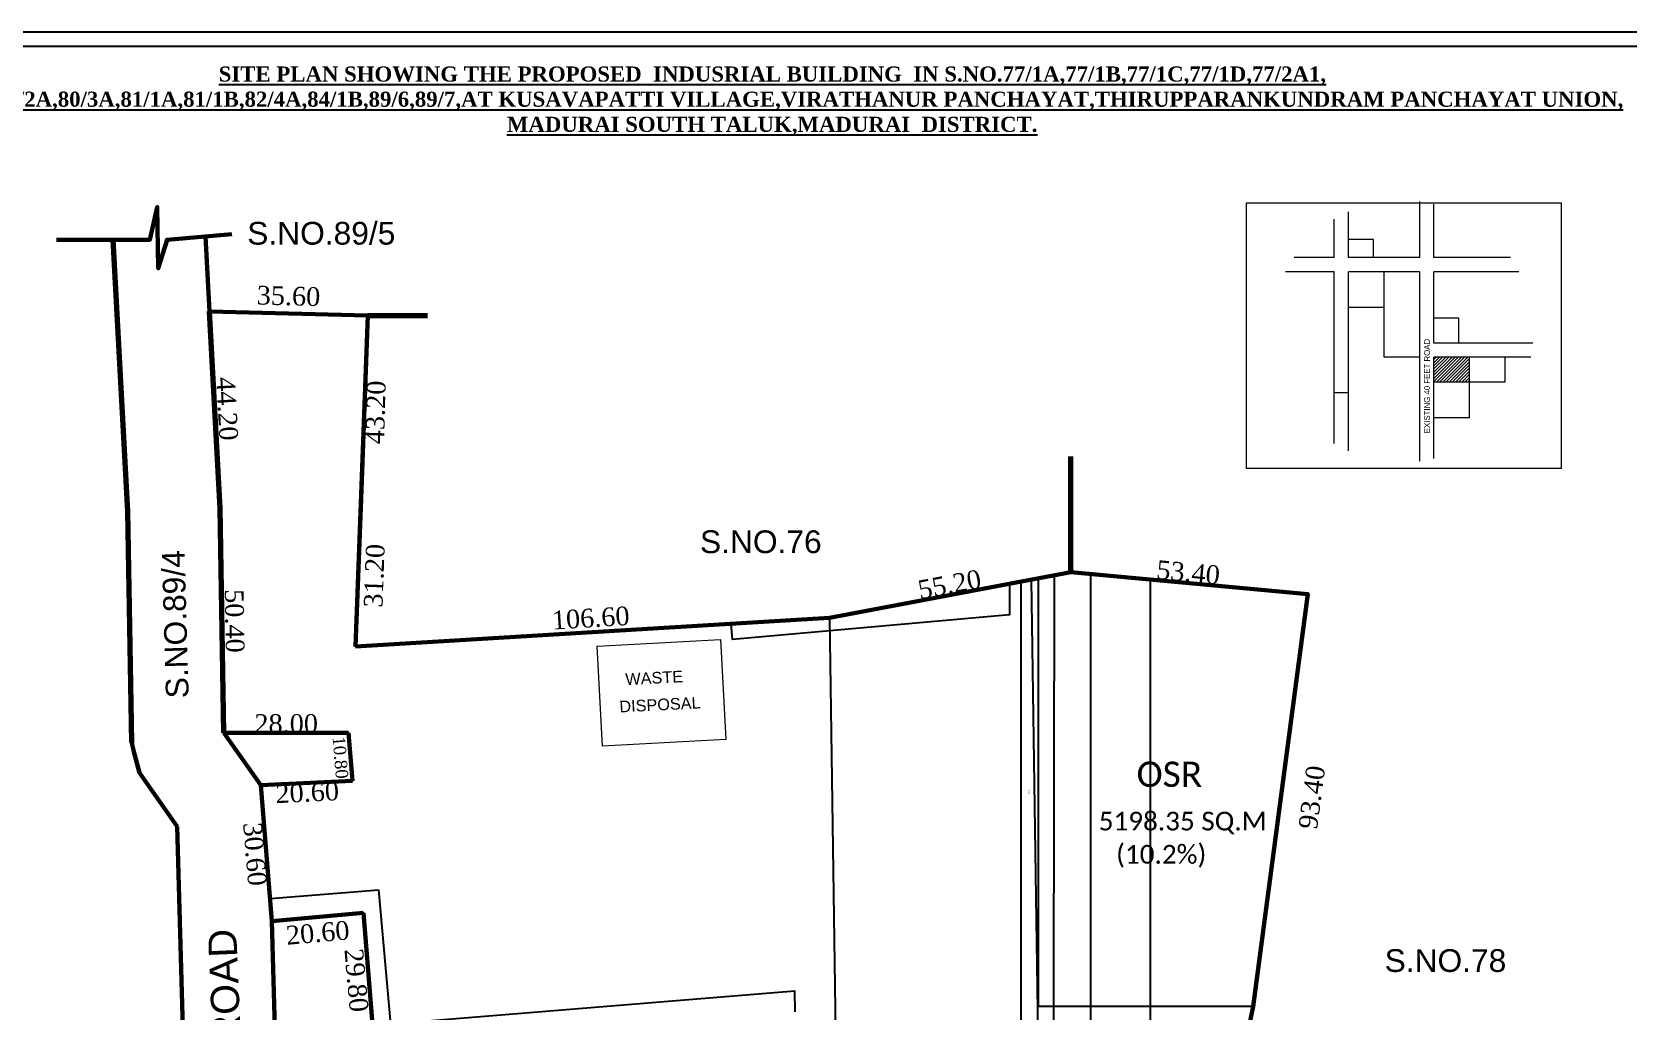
# Model space of a CAD drawing. Header units: metres. Extents: x 1422408 to 2565053, y 3723 to 80428.
# Drawn here: x 2267089 to 2267447.4, y 4046.5 to 4266.3 of the extents above; entities that cross this region are included whole.
import ezdxf

# ---------------------------------------------------------------- set-up
doc = ezdxf.new("R2010")
doc.units = ezdxf.units.M
doc.header["$LTSCALE"] = 3.5
doc.header["$MEASUREMENT"] = 0
doc.layers.get('0').update_dxf_attribs({"linetype": 'CONTINUOUS'})
doc.layers.get('DEFPOINTS').update_dxf_attribs({"linetype": 'CONTINUOUS'})
for name, color, linetype in [('BLK_3_LVL_0_REAR_SETBACK', 11, 'CONTINUOUS'), ('BLK_5_LVL_0_REAR_SETBACK', 11, 'CONTINUOUS'), ('BLK_7_LVL_0_REAR_SETBACK', 11, 'CONTINUOUS'), ('PLOT_BOUNDARY', 70, 'CONTINUOUS'), ('RWH', 130, 'CONTINUOUS'), ('SUPER_IMPOSED', 5, 'CONTINUOUS')]:
    doc.layers.add(name, color=color, linetype=linetype)
for name, color, linetype, lineweight in [('FMB_OR_PLR', 70, 'CONTINUOUS', 0), ('LOCATION_PLAN', 7, 'CONTINUOUS', 0), ('OSR_PLAN', 7, 'CONTINUOUS', 0), ('WASTE_DISPOSAL', 7, 'CONTINUOUS', 0)]:
    doc.layers.add(name, color=color, linetype=linetype, lineweight=lineweight)
doc.styles.add('ANAND', font='times.ttf')
doc.styles.add('NAME', font='times.ttf')
doc.styles.add('ROOM TEXT 10.5', font='swisse.ttf')
doc.styles.add('sar dim', font='GOTHIC.TTF', dxfattribs={"height": 0.75})
doc.styles.add('style1', font='arial.ttf', dxfattribs={"height": 0.28})
doc.styles.add('thin2', font='arial.ttf', dxfattribs={"height": 0.3})
doc.dimstyles.new('Copy of Standard', dxfattribs={"dimscale": 0.7, "dimtxt": 2.35, "dimasz": 0.05, "dimexe": 0.08, "dimexo": 0.0125, "dimgap": 0.05, "dimtad": 0, "dimzin": 0, "dimdsep": 46, "dimtxsty": 'NAME', "dimcen": 0, "dimse1": 1, "dimse2": 1, "dimsd1": 1, "dimsd2": 1, "dimadec": 0, "dimazin": 0, "dimtfac": 1, "dimtofl": 0, "dimtmove": 0, "dimatfit": 3, "dimldrblk": 'CLOSEDBLANK', "dimfxl": 0, "dimtolj": 1, "dimtzin": 0, "dimarcsym": 0})
doc.dimstyles.new('STANDARD$0', dxfattribs={"dimtxt": 0.25, "dimasz": 0.1, "dimexe": 2, "dimexo": 2, "dimgap": 0, "dimtad": 0, "dimzin": 0, "dimdsep": 46, "dimtxsty": 'ANAND', "dimcen": 0.0625, "dimdle": 2.5, "dimse1": 1, "dimse2": 1, "dimclrd": 2, "dimclre": 9, "dimadec": 0, "dimazin": 0, "dimtfac": 1, "dimtix": 1, "dimtofl": 0, "dimtmove": 2, "dimatfit": 3, "dimldrblk": 'OBLIQUE', "dimfxl": 0, "dimtolj": 1, "dimtzin": 0, "dimarcsym": 0})

# ---------------------------------------------------------------- blocks, each defined once
blk = doc.blocks.new('*D651')
at = {"layer": 'DEFPOINTS', "color": 0, "ltscale": 0.5}
for p in [(2267128.92, 4207.47), (2267128.82, 4203.63), (2267164.4, 4202.66)]:
    blk.add_point(p, dxfattribs=at)
at = {"color": 0, "lineweight": 70, "ltscale": 0.5, "insert": (2267146.57, 4206.99), "char_height": 4.2, "attachment_point": 5, "rotation": 358.4456, "style": 'NAME'}
blk.add_mtext('\\A1;35.60', dxfattribs=at)
blk = doc.blocks.new('_ClosedBlank')
at = {"color": 0, "linetype": 'ByBlock', "lineweight": -2}
for p, q in [((-1, 0), (0, 0)), ((0, 0), (-1, 0)), ((-1, 0), (-1, 0))]:
    blk.add_line(p, q, dxfattribs=at)
blk = doc.blocks.new('*D652')
at = {"layer": 'DEFPOINTS', "color": 0, "ltscale": 0.5}
for p in [(2267128.82, 4203.63), (2267131.2, 4159.49), (2267133.96, 4159.64)]:
    blk.add_point(p, dxfattribs=at)
at = {"color": 0, "lineweight": 70, "ltscale": 0.5, "insert": (2267132.77, 4181.71), "char_height": 4.2, "attachment_point": 5, "rotation": 273.0875, "style": 'NAME'}
blk.add_mtext('\\A1;44.20', dxfattribs=at)
blk = doc.blocks.new('*D653')
at = {"layer": 'DEFPOINTS', "color": 0, "ltscale": 0.5}
for p in [(2267163.97, 4202.68), (2267166.74, 4202.6), (2267162.8, 4159.49)]:
    blk.add_point(p, dxfattribs=at)
at = {"color": 0, "lineweight": 70, "ltscale": 0.5, "insert": (2267166.15, 4180.89), "char_height": 4.2, "attachment_point": 5, "rotation": 88.4456, "style": 'NAME'}
blk.add_mtext('\\A1;43.20', dxfattribs=at)
blk = doc.blocks.new('*D654')
at = {"layer": 'DEFPOINTS', "color": 0, "ltscale": 0.5}
for p in [(2267131.2, 4159.37), (2267132.07, 4108.98), (2267134.88, 4109.03)]:
    blk.add_point(p, dxfattribs=at)
at = {"color": 0, "lineweight": 70, "ltscale": 0.5, "insert": (2267134.45, 4134.08), "char_height": 4.2, "attachment_point": 5, "rotation": 270.9952, "style": 'NAME'}
blk.add_mtext('\\A1;50.40', dxfattribs=at)
blk = doc.blocks.new('*D698')
at = {"layer": 'DEFPOINTS', "color": 0, "ltscale": 0.5}
for p in [(2267132.07, 4110.99), (2267132.07, 4108.98), (2267160.07, 4108.98)]:
    blk.add_point(p, dxfattribs=at)
at = {"color": 0, "lineweight": 70, "ltscale": 0.5, "insert": (2267146.05, 4110.99), "char_height": 4.2, "attachment_point": 5, "style": 'NAME'}
blk.add_mtext('\\A1;28.00', dxfattribs=at)
blk = doc.blocks.new('*D655')
at = {"layer": 'DEFPOINTS', "color": 0, "ltscale": 0.5}
for p in [(2267162.8, 4159.49), (2267166.43, 4159.36), (2267161.64, 4128.31)]:
    blk.add_point(p, dxfattribs=at)
at = {"color": 0, "lineweight": 70, "ltscale": 0.5, "insert": (2267165.87, 4144.23), "char_height": 4.2, "attachment_point": 5, "rotation": 87.8692, "style": 'NAME'}
blk.add_mtext('\\A1;31.20', dxfattribs=at)
blk = doc.blocks.new('*D699')
at = {"layer": 'DEFPOINTS', "color": 0, "ltscale": 0.5}
for p in [(2267267.85, 4137.96), (2267268.04, 4134.77), (2267161.64, 4128.31)]:
    blk.add_point(p, dxfattribs=at)
at = {"color": 0, "lineweight": 70, "ltscale": 0.5, "insert": (2267214.43, 4134.71), "char_height": 4.2, "attachment_point": 5, "rotation": 3.4715, "style": 'NAME'}
blk.add_mtext('\\A1;106.60', dxfattribs=at)
blk = doc.blocks.new('*D656')
at = {"layer": 'DEFPOINTS', "color": 0, "ltscale": 0.5}
for p in [(2267321.85, 4147.32), (2267322.28, 4145.01), (2267268.04, 4134.77)]:
    blk.add_point(p, dxfattribs=at)
at = {"color": 0, "lineweight": 70, "ltscale": 0.5, "insert": (2267295.01, 4142.25), "char_height": 4.2, "attachment_point": 5, "rotation": 10.6915, "style": 'NAME'}
blk.add_mtext('\\A1;55.20', dxfattribs=at)
blk = doc.blocks.new('*D657')
at = {"layer": 'DEFPOINTS', "color": 0, "ltscale": 0.5}
for p in [(2267322.28, 4145.01), (2267375.46, 4140.08), (2267375.67, 4142.43)]:
    blk.add_point(p, dxfattribs=at)
at = {"color": 0, "lineweight": 70, "ltscale": 0.5, "insert": (2267348.6, 4144.94), "char_height": 4.2, "attachment_point": 5, "rotation": 354.7068, "style": 'NAME'}
blk.add_mtext('\\A1;53.40', dxfattribs=at)
blk = doc.blocks.new('*D658')
at = {"layer": 'DEFPOINTS', "color": 0, "ltscale": 0.5}
for p in [(2267375.46, 4140.08), (2267363.2, 4047.49), (2267370.07, 4046.58)]:
    blk.add_point(p, dxfattribs=at)
at = {"color": 0, "lineweight": 70, "ltscale": 0.5, "insert": (2267376.41, 4094.48), "char_height": 4.2, "attachment_point": 5, "rotation": 82.4623, "style": 'NAME'}
blk.add_mtext('\\A1;93.40', dxfattribs=at)
blk = doc.blocks.new('*D659')
at = {"layer": 'DEFPOINTS', "color": 0, "ltscale": 0.5}
for p in [(2267363.2, 4047.49), (2267346.41, 3967.43), (2267349.47, 3966.79)]:
    blk.add_point(p, dxfattribs=at)
at = {"color": 0, "lineweight": 70, "ltscale": 0.5, "insert": (2267357.85, 4006.76), "char_height": 4.2, "attachment_point": 5, "rotation": 78.1549, "style": 'NAME'}
blk.add_mtext('\\A1;81.80', dxfattribs=at)
blk = doc.blocks.new('*D702')
at = {"layer": 'DEFPOINTS', "color": 0, "ltscale": 0.5}
for p in [(2267163.38, 4068.51), (2267142.86, 4066.69), (2267143.17, 4063.16)]:
    blk.add_point(p, dxfattribs=at)
at = {"color": 0, "lineweight": 70, "ltscale": 0.5, "insert": (2267153.13, 4064.04), "char_height": 4.2, "attachment_point": 5, "rotation": 5.0736, "style": 'NAME'}
blk.add_mtext('\\A1;20.60', dxfattribs=at)
blk = doc.blocks.new('*D661')
at = {"layer": 'DEFPOINTS', "color": 0, "ltscale": 0.5}
for p in [(2267137.78, 4096.98), (2267140.38, 4097.19), (2267142.86, 4066.69)]:
    blk.add_point(p, dxfattribs=at)
at = {"color": 0, "lineweight": 70, "ltscale": 0.5, "insert": (2267139.02, 4081.73), "char_height": 4.2, "attachment_point": 5, "rotation": 274.6532, "style": 'NAME'}
blk.add_mtext('\\A1;30.60', dxfattribs=at)
blk = doc.blocks.new('*D662')
at = {"layer": 'DEFPOINTS', "color": 0, "ltscale": 0.5}
for p in [(2267157.78, 4108.79), (2267160.07, 4108.98), (2267160.95, 4098.21)]:
    blk.add_point(p, dxfattribs=at)
at = {"color": 0, "lineweight": 60, "ltscale": 0.5, "insert": (2267158.22, 4103.41), "char_height": 2.8, "attachment_point": 5, "rotation": 274.6718, "style": 'NAME'}
blk.add_mtext('\\A1;10.80', dxfattribs=at)
blk = doc.blocks.new('*D664')
at = {"layer": 'DEFPOINTS', "color": 0, "ltscale": 0.5}
for p in [(2267160.48, 4068.26), (2267163.17, 4068.49), (2267165.81, 4038.81)]:
    blk.add_point(p, dxfattribs=at)
at = {"color": 0, "lineweight": 70, "ltscale": 0.5, "insert": (2267161.8, 4053.41), "char_height": 4.2, "attachment_point": 5, "rotation": 275.0736, "style": 'NAME'}
blk.add_mtext('\\A1;29.80', dxfattribs=at)
blk = doc.blocks.new('*D665')
at = {"layer": 'DEFPOINTS', "color": 0, "ltscale": 0.5}
for p in [(2267140.38, 4097.19), (2267160.95, 4098.21), (2267161.06, 4096.07)]:
    blk.add_point(p, dxfattribs=at)
at = {"color": 0, "lineweight": 70, "ltscale": 0.5, "insert": (2267150.77, 4095.56), "char_height": 4.2, "attachment_point": 5, "rotation": 2.8482, "style": 'NAME'}
blk.add_mtext('\\A1;20.60', dxfattribs=at)
blk = doc.blocks.new('*D686')
at = {"layer": 'DEFPOINTS', "color": 0, "ltscale": 0.05}
for p in [(2267313.17, 4143.88), (2267314.94, 4143.88), (2267314.94, 4047.49)]:
    blk.add_point(p, dxfattribs=at)
at = {"color": 0, "ltscale": 0.05, "insert": (2267312.95, 4095.68), "char_height": 0.28, "attachment_point": 5, "rotation": 90, "style": 'style1'}
blk.add_mtext('\\A1;96.39', dxfattribs=at)
blk = doc.blocks.new('_DOT')
at = {"color": 0, "linetype": 'ByBlock'}
blk.add_line((-0.5, 0), (-1, 0), dxfattribs=at)
at = {"color": 0, "linetype": 'ByBlock', "const_width": 0.5}
blk.add_lwpolyline([(-0.25, 0, 1), (0.25, 0, 1)], format="xyb", close=True, dxfattribs=at)
blk = doc.blocks.new('ER')
for p, q in [((-3, -3), (3, 3)), ((-3, 0), (3, 0)), ((0, -3), (0, 3))]:
    blk.add_line(p, q)

msp = doc.modelspace()

# ---------------------------------------------------------------- hatches: boundary and pattern name
at = {"layer": 'LOCATION_PLAN'}
h = msp.add_hatch(dxfattribs=at)
h.set_pattern_fill('ANSI31', color=256, scale=4, style=0)
h.set_pattern_definition([(45, (2266726.11, 3867.91005), (-0.3535534, 0.3535534), [])])
h.paths.add_polyline_path([(2267411.7995, 4187.66117), (2267411.7995, 4193.26117), (2267403.7995, 4193.26117), (2267403.7995, 4187.66117)])

# ---------------------------------------------------------------- linework, layer by layer
at = {"lineweight": 60, "ltscale": 0.5}
for p, q in [((2267128.81359, 4203.50608), (2267127.92596, 4220.36937)), ((2267131.1974, 4159.49327), (2267128.81359, 4203.50608)), ((2267128.81359, 4203.50608), (2267164.40362, 4202.6634)), ((2267164.40362, 4202.6634), (2267162.7974, 4159.49327)), ((2267132.07302, 4108.97802), (2267131.1974, 4159.49327)), ((2267162.7974, 4159.49327), (2267161.63735, 4128.31485)), ((2267268.04175, 4134.76965), (2267322.2835, 4145.01038)), ((2267322.2835, 4145.01038), (2267375.45578, 4140.08407)), ((2267375.45578, 4140.08407), (2267363.20374, 4047.49116)), ((2267161.63735, 4128.31485), (2267268.04175, 4134.76965)), ((2267160.07302, 4108.97802), (2267132.07302, 4108.97802)), ((2267160.95265, 4098.2139), (2267160.07302, 4108.97802)), ((2267140.3781, 4097.19028), (2267160.95265, 4098.2139)), ((2267142.86051, 4066.69113), (2267140.3781, 4097.19028)), ((2267163.3798, 4068.51291), (2267142.86051, 4066.69113)), ((2267165.80695, 4038.81192), (2267163.3798, 4068.51291)), ((2267363.20374, 4047.49116), (2267346.41297, 3967.43299))]:
    msp.add_line(p, q, dxfattribs=at)
at = {"ltscale": 0.05}
for p, q in [((2267314.93806, 4143.87836), (2267314.93806, 4047.49116)), ((2267363.20374, 4047.49116), (2267317.03697, 4047.49116))]:
    msp.add_line(p, q, dxfattribs=at)
at = {"color": 1}
msp.add_line((2267375.45578, 4140.08407), (2267322.2835, 4145.01038), dxfattribs=at)
at = {"color": 1, "ltscale": 0.05}
for points in [[(2267048.90355, 4266.29222), (2267622.60644, 4266.29222), (2267622.60644, 3723.12166), (2267048.90355, 3723.12166)], [(2267052.10028, 4263.09549), (2267619.40972, 4263.09549), (2267619.40972, 3726.31839), (2267052.10028, 3726.31839)]]:
    msp.add_lwpolyline(points, close=True, dxfattribs=at)
at = {"lineweight": 60, "ltscale": 0.5}
for points in [[(2267094.50749, 4219.65323), (2267115.44867, 4219.62897), (2267117.10749, 4226.98278), (2267117.32238, 4213.25785), (2267119.29844, 4219.62451), (2267133.84377, 4220.88028)], [(2267131.19764, 4159.37042), (2267128.81359, 4203.50608), (2267164.40362, 4202.6634)], [(2267164.40362, 4202.6634), (2267161.63735, 4128.31485)], [(2267268.04175, 4134.76965), (2267322.2835, 4145.01038)], [(2267363.20374, 4047.49116), (2267375.45578, 4140.08407), (2267322.2835, 4145.01038)], [(2267160.07302, 4108.97802), (2267132.07302, 4108.97802)], [(2267132.07302, 4108.97802), (2267140.3781, 4097.19028)], [(2267111.7646, 4105.01459), (2267111.41617, 4106.79991)], [(2267111.7646, 4105.01459), (2267113.11883, 4099.95496)], [(2267113.11883, 4099.95496), (2267121.56501, 4087.96696)], [(2267160.95265, 4098.2139), (2267140.3781, 4097.19028)], [(2267140.3781, 4097.19028), (2267142.86051, 4066.69114)], [(2267121.56501, 4087.96696), (2267128.947, 3824.37049)], [(2267142.86051, 4066.69113), (2267163.3798, 4068.51291)], [(2267142.86051, 4066.69114), (2267149.65509, 3824.07003)]]:
    msp.add_lwpolyline(points, dxfattribs=at)
at = {"lineweight": 70, "ltscale": 0.5}
for points in [[(2267111.41617, 4106.79991), (2267110.51573, 4158.63473), (2267107.23401, 4219.63849)], [(2267132.07302, 4108.97802), (2267131.19764, 4159.37042), (2267128.81359, 4203.50608)], [(2267164.40362, 4202.6634), (2267177.81083, 4202.6634)], [(2267322.2835, 4145.01038), (2267322.2835, 4171.00794)]]:
    msp.add_lwpolyline(points, dxfattribs=at)
at = {"color": 0}
for points in [[(2267142.45018, 4071.73255), (2267166.83314, 4073.73173)], [(2267169.56582, 4043.58096), (2267166.83314, 4073.73173)], [(2267260.3111, 4046.29557), (2267260.30746, 4050.99631), (2267169.56582, 4043.58096)]]:
    msp.add_lwpolyline(points, dxfattribs=at)
at = {"color": 1, "ltscale": 0.05}
msp.add_lwpolyline([(2267317.03697, 4047.49116), (2267314.93806, 4047.49116)], dxfattribs=at)
at = {"layer": 'BLK_3_LVL_0_REAR_SETBACK', "ltscale": 400}
msp.add_lwpolyline([(2267311.1197, 3833.0273), (2267311.11951, 4142.90264), (2267313.32773, 4143.31955), (2267317.9057, 3833.0273), (2267311.1197, 3833.0273)], close=True, dxfattribs=at)
at = {"layer": 'BLK_5_LVL_0_REAR_SETBACK', "ltscale": 400}
msp.add_lwpolyline([(2267318.28477, 3954.10417), (2267318.61078, 4144.31698), (2267268.04175, 4134.76965), (2267270.70477, 3954.10417), (2267318.28477, 3954.10417)], close=True, dxfattribs=at)
at = {"layer": 'BLK_7_LVL_0_REAR_SETBACK', "ltscale": 400}
msp.add_lwpolyline([(2267326.66783, 4033.6996), (2267340.16783, 4033.6996), (2267340.16783, 4143.35343), (2267326.66783, 4144.60418), (2267326.66783, 4033.6996)], close=True, dxfattribs=at)
at = {"layer": 'FMB_OR_PLR', "color": 70, "lineweight": 25}
msp.add_lwpolyline([(2267346.41297, 3967.43299), (2267363.20374, 4047.49115), (2267375.45578, 4140.08406), (2267322.2835, 4145.01037), (2267268.04175, 4134.76964), (2267161.63735, 4128.31484), (2267162.7974, 4159.49327), (2267164.40362, 4202.6634), (2267128.81359, 4203.50607), (2267131.19764, 4159.37041), (2267132.07302, 4108.97801), (2267160.07302, 4108.97801), (2267160.95265, 4098.2139), (2267140.3781, 4097.19027), (2267142.86051, 4066.69112), (2267163.3798, 4068.5129), (2267165.80695, 4038.81191)], dxfattribs=at)
at = {"layer": 'LOCATION_PLAN'}
for p, q in [((2267384.5995, 4215.66117), (2267384.5995, 4225.91213)), ((2267400.5995, 4215.66117), (2267400.5995, 4228.24196)), ((2267403.7995, 4215.66117), (2267403.7995, 4227.62944)), ((2267381.3995, 4215.66117), (2267381.3995, 4224.22818)), ((2267390.1995, 4219.66117), (2267384.5995, 4219.66117)), ((2267390.1995, 4215.66117), (2267390.1995, 4219.66117)), ((2267381.3995, 4215.66117), (2267372.36845, 4215.66117)), ((2267400.5995, 4215.66117), (2267384.5995, 4215.66117)), ((2267420.98397, 4215.66117), (2267403.7995, 4215.66117)), ((2267381.3995, 4212.46117), (2267370.4704, 4212.46117)), ((2267381.3995, 4173.93258), (2267381.3995, 4212.46117)), ((2267384.5995, 4172.24863), (2267384.5995, 4212.46117)), ((2267400.5995, 4212.46117), (2267384.5995, 4212.46117)), ((2267392.5995, 4193.26117), (2267392.5995, 4212.46117)), ((2267400.5995, 4171.66117), (2267400.5995, 4212.46117)), ((2267400.5995, 4169.9188), (2267400.5995, 4212.46117)), ((2267403.7995, 4196.46117), (2267403.7995, 4212.46117)), ((2267403.7995, 4196.46117), (2267403.7995, 4212.46117)), ((2267422.88201, 4212.46117), (2267403.7995, 4212.46117)), ((2267392.5995, 4204.46117), (2267384.5995, 4204.46117)), ((2267409.3995, 4202.06117), (2267403.7995, 4202.06117)), ((2267409.3995, 4196.46117), (2267409.3995, 4202.06117)), ((2267425.98371, 4196.46117), (2267403.7995, 4196.46117)), ((2267400.5995, 4193.26117), (2267392.5995, 4193.26117)), ((2267403.7995, 4171.66117), (2267403.7995, 4193.26117)), ((2267403.7995, 4170.53132), (2267403.7995, 4193.26117)), ((2267425.51935, 4193.26117), (2267403.7995, 4193.26117)), ((2267411.7995, 4179.66117), (2267411.7995, 4193.26117)), ((2267419.7995, 4187.66117), (2267419.7995, 4193.26117)), ((2267419.7995, 4187.66117), (2267403.7995, 4187.66117)), ((2267384.5995, 4185.26117), (2267381.3995, 4185.26117)), ((2267411.7995, 4179.66117), (2267403.7995, 4179.66117))]:
    msp.add_line(p, q, dxfattribs=at)
msp.add_lwpolyline([(2267361.61919, 4168.36445), (2267432.46299, 4168.36445), (2267432.46299, 4227.87582), (2267361.61919, 4227.87582)], close=True, dxfattribs=at)
at = {"layer": 'OSR_PLAN', "color": 7}
msp.add_lwpolyline([(2267314.93806, 4047.49116), (2267363.20374, 4047.49116), (2267375.45578, 4140.08407), (2267322.2835, 4145.01038), (2267314.93806, 4143.62357), (2267314.93806, 4047.49116)], dxfattribs=at)
at = {"layer": 'PLOT_BOUNDARY', "linetype": 'ByBlock'}
msp.add_lwpolyline([(2267346.41297, 3967.43299), (2267363.20374, 4047.49116), (2267375.45578, 4140.08407), (2267322.2835, 4145.01038), (2267268.04175, 4134.76965), (2267161.63735, 4128.31485), (2267162.7974, 4159.49327), (2267164.40362, 4202.6634), (2267128.81359, 4203.50608), (2267131.19764, 4159.37042), (2267132.07302, 4108.97802), (2267160.07302, 4108.97802), (2267160.95265, 4098.2139), (2267140.3781, 4097.19028), (2267142.86051, 4066.69113), (2267163.3798, 4068.51291), (2267165.80695, 4038.81192)], dxfattribs=at)
at = {"layer": 'RWH', "ltscale": 400}
msp.add_lwpolyline([(2267308.50085, 4142.40824), (2267308.50085, 4135.45288), (2267246.27072, 4129.8891), (2267245.95417, 4133.42975), (2267268.04209, 4134.76972), (2267308.50085, 4142.40824)], dxfattribs=at)
at = {"layer": 'SUPER_IMPOSED', "color": 5, "lineweight": 25}
msp.add_lwpolyline([(2267346.41297, 3967.43299), (2267363.20374, 4047.49115), (2267375.45578, 4140.08406), (2267322.2835, 4145.01037), (2267268.04175, 4134.76965), (2267161.63735, 4128.31484), (2267162.7974, 4159.49327), (2267164.40362, 4202.6634), (2267128.81359, 4203.50607), (2267131.19764, 4159.37041), (2267132.07302, 4108.97801), (2267160.07302, 4108.97801), (2267160.95265, 4098.2139), (2267140.3781, 4097.19027), (2267142.86051, 4066.69112), (2267163.3798, 4068.5129), (2267165.80695, 4038.81191)], dxfattribs=at)
at = {"layer": 'WASTE_DISPOSAL', "color": 2, "ltscale": 400}
msp.add_lwpolyline([(2267215.88772, 4128.38964), (2267243.56477, 4129.8891), (2267244.78108, 4107.43834), (2267217.10403, 4105.93888)], close=True, dxfattribs=at)

# ---------------------------------------------------------------- texts
at = {"insert": (2267048.96614, 4258.53833), "char_height": 3.38800926, "attachment_point": 1, "style": 'thin2'}
msp.add_mtext_dynamic_manual_height_columns('\\A1;{\\fTimes New Roman|b1|i0|c0|p18;\\W9.14977;\\L       \\W1;SITE PLAN SHOWING THE PROPOSED  INDUSRIAL BUILDING  IN S.NO.77/1A,77/1B,77/1C,77/1D,77/2A1,\\P\\W5.89968;  \\W1;77/2A2,80/2A,80/3A,81/1A,81/1B,82/4A,84/1B,89/6,89/7,AT KUSAVAPATTI VILLAGE,VIRATHANUR PANCHAYAT,THIRUPPARANKUNDRAM PANCHAYAT UNION,\\P\\W9.55229;            \\W1;MADURAI SOUTH TALUK,MADURAI  DISTRICT.}', width=403.7350015, gutter_width=2.5, heights=[473.14022], dxfattribs=at)
at = {"lineweight": 60, "ltscale": 0.5, "char_height": 5.1, "attachment_point": 1, "style": 'ROOM TEXT 10.5'}
for s, insert in [('S.NO.89/5', (2267137.30836, 4223.65006)), ('S.NO.76', (2267238.97939, 4154.40336)), ('S.NO.78', (2267392.71508, 4060.3851))]:
    msp.add_mtext_dynamic_manual_height_columns(s, width=24.2129338, gutter_width=42.5, heights=[0], dxfattribs=dict(at, insert=insert))
at = {"lineweight": 60, "ltscale": 0.5, "attachment_point": 1, "style": 'ROOM TEXT 10.5'}
for s, width, insert, char_height, rotation in [('S.NO.89/4', 24.2129338, (2267119.0768, 4116.6183), 5.1, 91.6731188), ('WASTE ', 24.2129338, (2267222.15088, 4122.27426), 2.6112, 2.9429333), ('DISPOSAL ', 24.2129338, (2267220.80851, 4116.13123), 2.6112, 2.9429333), ('EXISTING 18.80M KUSAVAPATTI VILLAGE ROAD', 288.3383208, (2267137.08409, 3859.60628), 6.375, 92.408208)]:
    msp.add_mtext_dynamic_manual_height_columns(s, width=width, gutter_width=42.5, heights=[0], dxfattribs=dict(at, insert=insert, char_height=char_height, rotation=rotation))
at = {"lineweight": 20, "attachment_point": 1}
for s, insert, char_height, width in [('\\A1;{\\fCalibri|b0|i0|c0|p34;OSR}', (2267337.01825, 4102.50045), 5.6778374, 16.9499864), ('\\A1;{\\fCalibri|b0|i0|c0|p34;5198.35 SQ.M}', (2267328.51275, 4091.2428), 4.2, 66.2533233), ('\\A1;{\\fCalibri|b0|i0|c0|p34;(10.2%)}', (2267332.42269, 4083.78811), 4.2, 66.2533233)]:
    msp.add_mtext(s, dxfattribs=dict(at, insert=insert, char_height=char_height, width=width))
at = {"layer": 'LOCATION_PLAN', "style": 'sar dim'}
msp.add_text('EXISTING 40 FEET ROAD', height=1.3130179, rotation=90, dxfattribs=at).set_placement((2267402.89104, 4176.21399))

# ---------------------------------------------------------------- dimensions: what is measured, and where the dimension line sits
at = {"lineweight": 70, "ltscale": 0.5}
for base, p1, p2, angle, picture, middle in [((2267128.92084, 4207.46614), (2267164.40362, 4202.6634), (2267128.81672, 4203.62911), 178.4455635, '*D651', (2267146.57205, 4206.98715)), ((2267166.74347, 4202.59991), (2267162.7974, 4159.49327), (2267163.96921, 4202.67519), 88.4455635, '*D653', (2267166.15432, 4180.88945)), ((2267134.88056, 4109.02679), (2267131.19764, 4159.37042), (2267132.07302, 4108.97802), 270.9952005, '*D654', (2267134.44529, 4134.08355)), ((2267166.43155, 4159.35806), (2267161.63735, 4128.31485), (2267162.7974, 4159.49327), 87.8691921, '*D655', (2267165.86864, 4144.2289)), ((2267321.84779, 4147.31817), (2267268.04209, 4134.76972), (2267322.2835, 4145.01038), 10.691474, '*D656', (2267295.00704, 4142.25069)), ((2267375.67313, 4142.43006), (2267322.2835, 4145.01038), (2267375.45578, 4140.08407), 354.7067706, '*D657', (2267348.59717, 4144.93859)), ((2267370.07081, 4046.5825), (2267375.45578, 4140.08407), (2267363.20374, 4047.49116), 262.4623225, '*D658', (2267376.40872, 4094.48031)), ((2267267.84849, 4137.95541), (2267161.63735, 4128.31485), (2267268.04175, 4134.76965), 3.471477, '*D699', (2267214.43104, 4134.71495)), ((2267132.07302, 4110.98766), (2267160.07302, 4108.97802), (2267132.07302, 4108.97802), 180, '*D698', (2267146.04539, 4110.98766)), ((2267143.17417, 4063.15828), (2267163.3798, 4068.51291), (2267142.86051, 4066.69113), 185.0736293, '*D702', (2267153.12552, 4064.0418)), ((2267349.46985, 3966.79187), (2267363.20374, 4047.49116), (2267346.41297, 3967.43299), 258.1549174, '*D659', (2267357.85144, 4006.75515))]:
    dim = msp.add_linear_dim(base=base, p1=p1, p2=p2, angle=angle, dimstyle='Copy of Standard', override={"dimtxt": 6, "dimfxlon": 1, "dimarcsym": 1}, dxfattribs=at)
    dim.commit()
    dim.dimension.update_dxf_attribs({"geometry": picture, "text_midpoint": middle, "dimtype": 161})
for p1, p2, distance, picture, middle in [((2267128.81672, 4203.62911), (2267131.1974, 4159.49327), 2.76617, '*D652', (2267132.76921, 4181.71018)), ((2267142.86051, 4066.69113), (2267140.3781, 4097.19028), 2.60293, '*D661', (2267139.02496, 4081.72955)), ((2267140.3781, 4097.19028), (2267160.95265, 4098.2139), -2.14199, '*D665', (2267150.77181, 4095.56275)), ((2267165.80695, 4038.81192), (2267163.17162, 4068.49443), 2.70423, '*D664', (2267161.79565, 4053.41402))]:
    dim = msp.add_aligned_dim(p1=p1, p2=p2, distance=distance, dimstyle='Copy of Standard', override={"dimtxt": 6, "dimfxlon": 1, "dimarcsym": 1}, dxfattribs=at)
    dim.commit()
    dim.dimension.update_dxf_attribs({"geometry": picture, "text_midpoint": middle})
at = {"color": 1, "ltscale": 0.05}
dim = msp.add_aligned_dim(p1=(2267314.93806, 4047.49116), p2=(2267314.93806, 4143.87836), distance=1.76966, dimstyle='STANDARD$0', override={"dimtxt": 0.28, "dimasz": 0.04, "dimgap": 0.08, "dimtad": 2, "dimtxsty": 'style1', "dimblk": 'ER', "dimsd1": 1, "dimsd2": 1, "dimclrd": 256, "dimldrblk": 'DOT', "dimfxl": 0.18, "dimfxlon": 1, "dimarcsym": 1}, dxfattribs=at)
dim.commit()
dim.dimension.update_dxf_attribs({"geometry": '*D686', "text_midpoint": (2267312.94534, 4095.68476)})
at = {"lineweight": 60, "ltscale": 0.5}
dim = msp.add_aligned_dim(p1=(2267160.95265, 4098.2139), p2=(2267160.07302, 4108.97802), distance=2.29902, dimstyle='Copy of Standard', override={"dimtxt": 4, "dimfxlon": 1, "dimarcsym": 1}, dxfattribs=at)
dim.commit()
dim.dimension.update_dxf_attribs({"geometry": '*D662', "text_midpoint": (2267158.22145, 4103.40871)})

doc.saveas('drawing.dxf')
